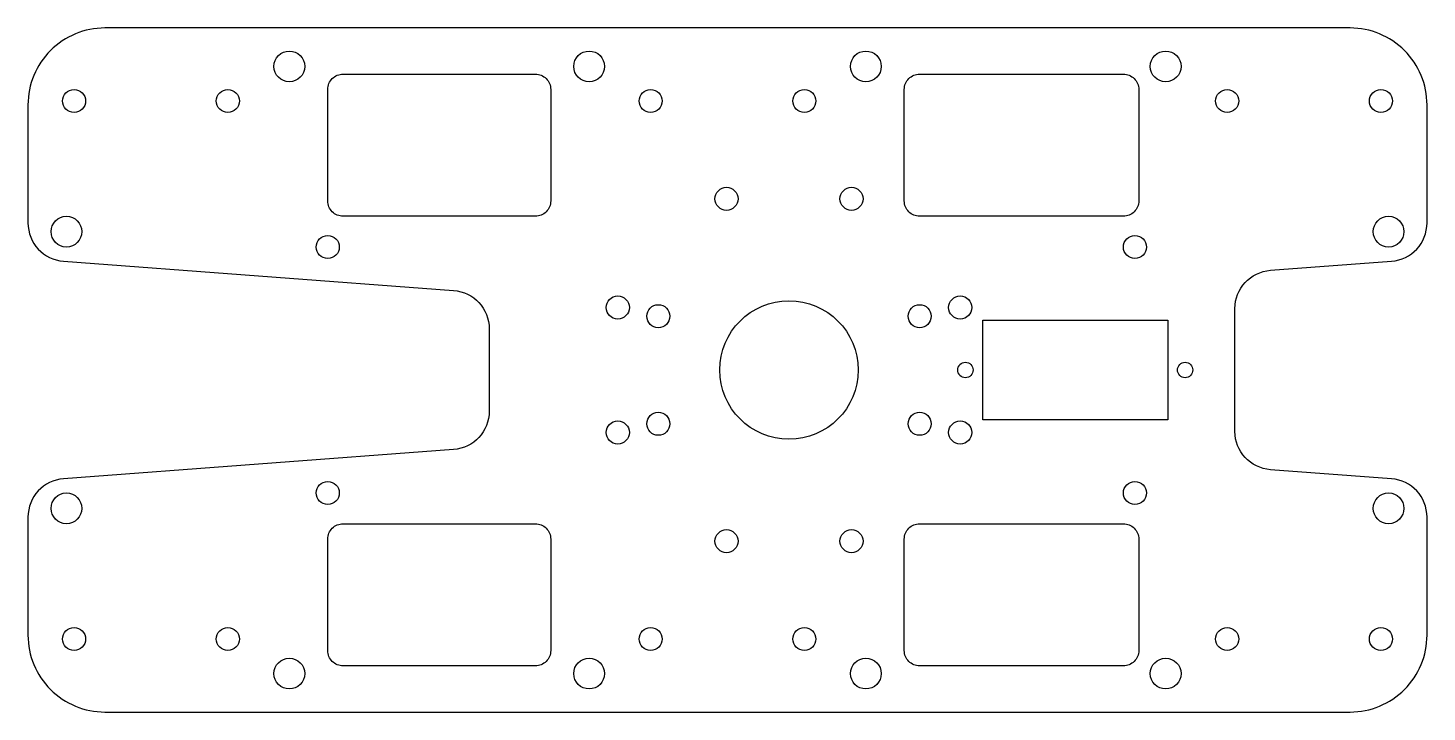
# Model space of a CAD drawing. Header units: millimetres. Extents: x -6 to 176, y -6 to 84.
import ezdxf

# ---------------------------------------------------------------- set-up
doc = ezdxf.new("R2010")
doc.units = ezdxf.units.MM

msp = doc.modelspace()

# ---------------------------------------------------------------- linework, layer by layer
for points in [[(176, 19.86, 0.392454), (171.37, 24.85), (155.63, 26.03, -0.392454), (151, 31.01), (151, 46.99, -0.392454), (155.63, 51.97), (171.37, 53.15, 0.392454), (176, 58.14), (176, 73.5, 0.414214), (166, 83.5), (4, 83.5, 0.414214), (-6, 73.5), (-6, 58.14, 0.392454), (-1.37, 53.15), (49.37, 49.35, -0.392454), (54, 44.36), (54, 33.64, -0.392454), (49.37, 28.65), (-1.37, 24.85, 0.392454), (-6, 19.86), (-6, 4.5, 0.414214), (4, -5.5), (166, -5.5, 0.414214), (176, 4.5)], [(62, 61, -0.414214), (60, 59), (35, 59, -0.414214), (33, 61), (33, 75.5, -0.414214), (35, 77.5), (60, 77.5, -0.414214), (62, 75.5)], [(138.5, 61, -0.414214), (136.5, 59), (110, 59, -0.414214), (108, 61), (108, 75.5, -0.414214), (110, 77.5), (136.5, 77.5, -0.414214), (138.5, 75.5)], [(62, 2.5, -0.414214), (60, 0.5), (35, 0.5, -0.414214), (33, 2.5), (33, 17, -0.414214), (35, 19), (60, 19, -0.414214), (62, 17)], [(138.5, 2.5, -0.414214), (136.5, 0.5), (110, 0.5, -0.414214), (108, 2.5), (108, 17, -0.414214), (110, 19), (136.5, 19, -0.414214), (138.5, 17)]]:
    msp.add_lwpolyline(points, format="xyb", close=True)
msp.add_lwpolyline([(142.28, 45.5), (142.28, 32.5), (118.2, 32.5), (118.2, 45.5)], close=True)
for centre, radius in [((28, 78.5), 2), ((67, 78.5), 2), ((103, 78.5), 2), ((142, 78.5), 2), ((0, 74), 1.5), ((20, 74), 1.5), ((75, 74), 1.5), ((95, 74), 1.5), ((150, 74), 1.5), ((170, 74), 1.5), ((84.87, 61.27), 1.5), ((101.13, 61.27), 1.5), ((-1, 57), 2), ((171, 57), 2), ((33, 55), 1.5), ((138, 55), 1.5), ((70.73, 47.13), 1.5), ((76, 46), 1.5), ((93, 39), 9), ((110, 46), 1.5), ((115.27, 47.13), 1.5), ((115.95, 39), 1), ((144.53, 39), 1), ((76, 32), 1.5), ((110, 32), 1.5), ((70.73, 30.87), 1.5), ((115.27, 30.87), 1.5), ((33, 23), 1.5), ((138, 23), 1.5), ((-1, 21), 2), ((171, 21), 2), ((84.87, 16.73), 1.5), ((101.13, 16.73), 1.5), ((0, 4), 1.5), ((20, 4), 1.5), ((75, 4), 1.5), ((95, 4), 1.5), ((150, 4), 1.5), ((170, 4), 1.5), ((28, -0.5), 2), ((67, -0.5), 2), ((103, -0.5), 2), ((142, -0.5), 2)]:
    msp.add_circle(centre, radius)

doc.saveas('drawing.dxf')
